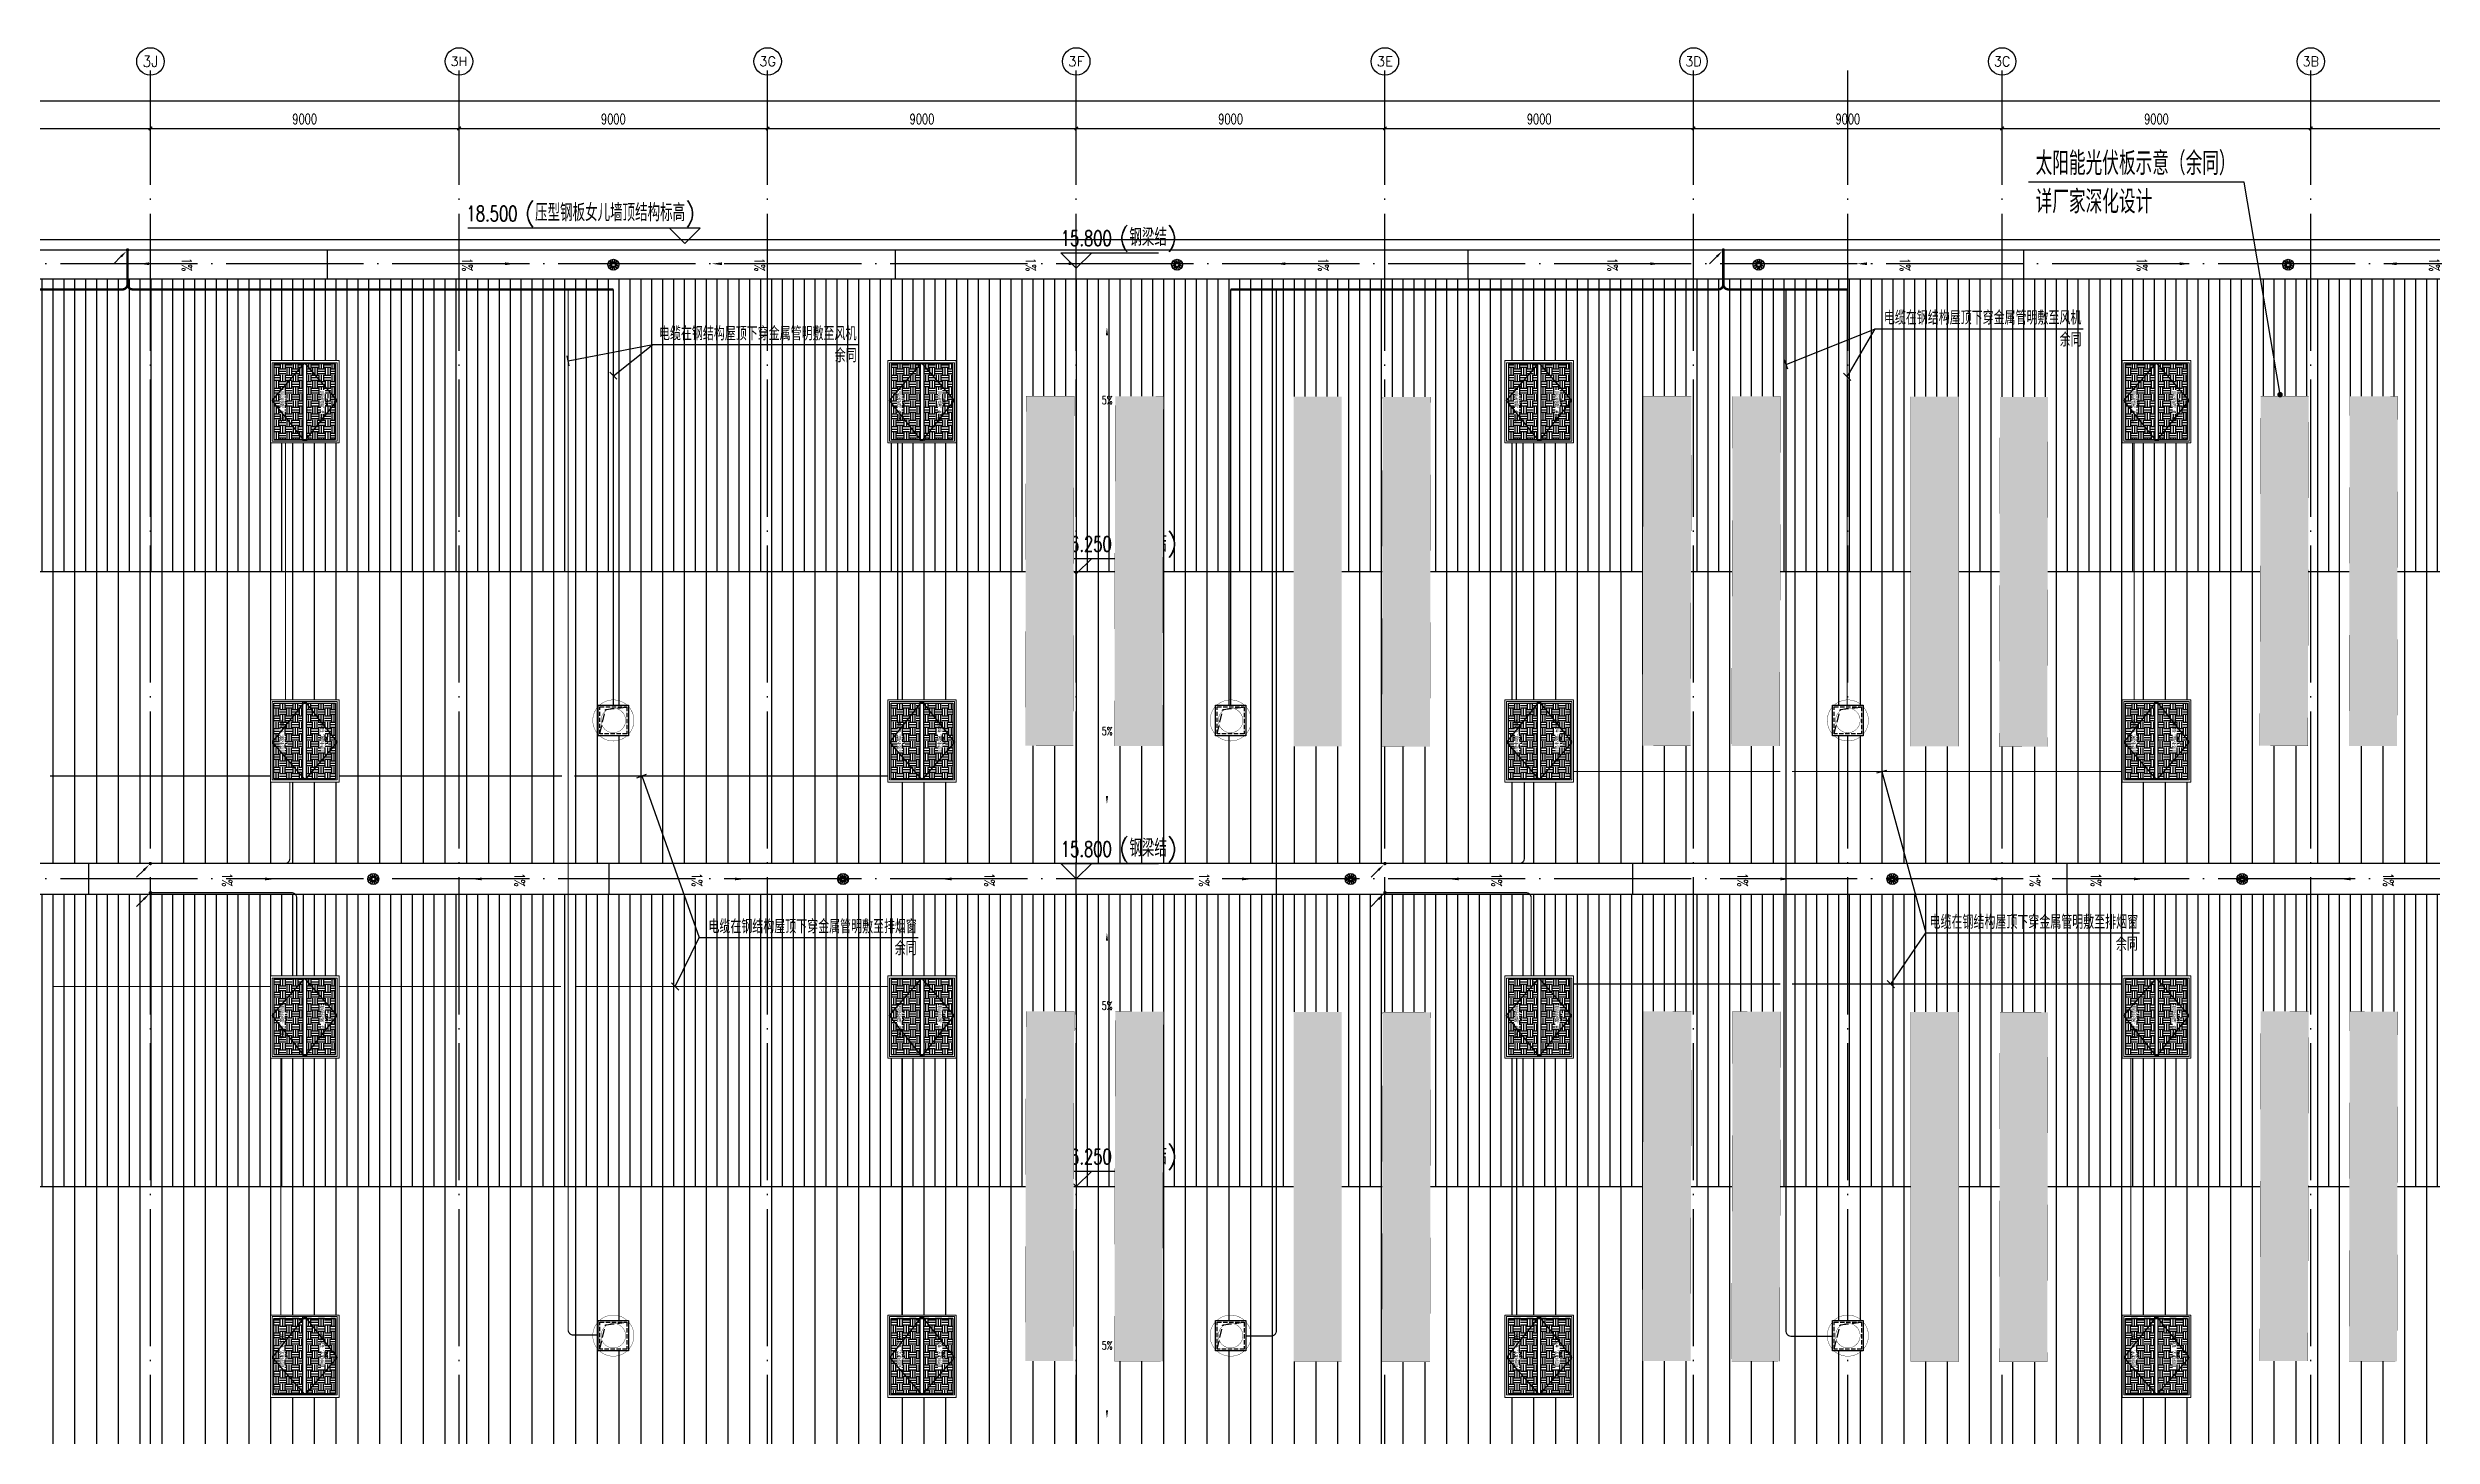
# Model space of a CAD drawing. Extents: x -1396510 to 1250330, y -1892470 to 1623980.
# Drawn here: x 1039515 to 1109053, y -1322286 to -1281770 of the extents above; entities that cross this region are included whole.
import ezdxf
from ezdxf.enums import TextEntityAlignment as Align

# ---------------------------------------------------------------- set-up
doc = ezdxf.new("R2010")
doc.units = 0
doc.header["$LTSCALE"] = 1000
doc.header["$MEASUREMENT"] = 0
for name, pattern in [('DASH', [0.35, 0.25, -0.1]), ('DOTE', [2.42, 2, -0.2, 0.02, -0.2]), ('HIDDEN', [9.525, 6.35, -3.175])]:
    doc.linetypes.add(name, pattern=pattern)
doc.layers.get('Defpoints').update_dxf_attribs({"color": 210})
for name, color, linetype in [('99平面图例外参$0$A-HATCH-2', 251, 'Continuous'), ('A-AXIS-D', 1, 'Continuous'), ('A-AXIS-DOTE', 14, 'DOTE'), ('A-AXIS-SYMB', 3, 'Continuous'), ('A-DRAIN', 142, 'Continuous'), ('A-HATCH-2', 251, 'Continuous'), ('A-LIN-V', 9, 'Continuous'), ('A-SFCE', 30, 'Continuous'), ('A-WINDOW', 140, 'Continuous'), ('AS-COLN', 6, 'Continuous'), ('AS-结构边线层', 200, 'Continuous'), ('DIM-照明', 3, 'Continuous'), ('E-电气标注', 84, 'Continuous'), ('EQUIP-动力', 3, 'Continuous'), ('LWIRE', 4, 'Continuous'), ('SPACE', 7, 'Continuous'), ('SPACE_HATCH', 8, 'Continuous'), ('WIRE-照明', 1, 'Continuous'), ('参考线', 8, 'Continuous'), ('外框', 1, 'HIDDEN'), ('文本', 4, 'Continuous'), ('暖通', 7, 'Continuous'), ('虹吸雨水斗', 6, 'Continuous')]:
    doc.layers.add(name, color=color, linetype=linetype)
doc.layers.add('A-云线2', color=3, linetype='Continuous', plot=False)
doc.layers.add('A-加建区域', color=47, linetype='Continuous', plot=False)
doc.layers.add('成型线', color=3, linetype='Continuous', lineweight=18)
doc.styles.add('_TCH_AXIS', font='COMPLEX', dxfattribs={"bigfont": 'GBCBIG'})
doc.styles.add('_TCH_DIM', font='SIMPLEX', dxfattribs={"bigfont": 'GBCBIG'})
doc.styles.add('_TCH_DIM_T3', font='SIMPLEX', dxfattribs={"width": 0.705882, "bigfont": 'GBCBIG'})
doc.styles.add('_TCH_SPACE', font='SIMPLEX', dxfattribs={"height": 5, "bigfont": 'GBCBIG'})
doc.styles.add('_TEL_ATTDEF', font='GBENOR', dxfattribs={"width": 0.8, "height": 3, "bigfont": 'GBCBIG'})
doc.styles.add('_TEL_DIM', font='SIMPLEX', dxfattribs={"width": 0.8, "height": 3.5, "bigfont": 'HZTXT'})
doc.styles.get("Standard").update_dxf_attribs({"font": 'gbenor.shx', "bigfont": 'gbcbig.shx'})
doc.dimstyles.new('_TCH_ARCH&&100', dxfattribs={"dimtxt": 297.5, "dimasz": 100, "dimexe": 100, "dimexo": 100, "dimgap": 126.25, "dimtad": 1, "dimdec": 0, "dimzin": 0, "dimdsep": 46, "dimtxsty": '_TCH_DIM_T3', "dimblk": 'ARCHTICK', "dimcen": 0.09, "dimclrt": 7, "dimazin": 2, "dimtfac": 1, "dimtdec": 0, "dimtix": 1, "dimtmove": 2, "dimatfit": 3, "dimfxl": 0, "dimtolj": 1, "dimtzin": 0, "dimarcsym": 0})
pattern_1 = [(90, (-187145.8, -620720), (-317.5, 0), [])]
pattern_2 = [(90, (-187145.8, -620720), (-635, 0), [])]
pattern_3 = [(0, (0, 0), (187.5, 187.5), [187.5, -187.5]), (0, (0, 70.31), (187.5, 187.5), [187.5, -187.5]), (0, (0, 140.62), (187.5, 187.5), [187.5, -187.5]), (90, (23.44, 164.06), (-187.5, 187.5), [187.5, -187.5]), (90, (93.75, 164.06), (-187.5, 187.5), [187.5, -187.5]), (90, (164.06, 164.06), (-187.5, 187.5), [187.5, -187.5])]

# ---------------------------------------------------------------- blocks, each defined once
blk = doc.blocks.new('$TelecSys$00000081')
for p, q in [((0.1, 0.1), (0.1, 0.1)), ((-1.15, -1.15), (-0.55, -0.55)), ((-0.1, -0.1), (-0.1, -0.1))]:
    blk.add_line(p, q)
at = {"const_width": 0.142}
blk.add_lwpolyline([(0.07, 0, 1), (-0.07, 0, 1)], format="xyb", close=True, dxfattribs=at)
blk.add_solid([(-0.62, -0.48), (-0.48, -0.62), (-0.1, -0.1)])
at = {"width": 0.8, "flags": 9}
blk.add_attdef('A', (0, 0), '', height=0.00002, rotation=180, dxfattribs=at)
blk = doc.blocks.new('$equip$00002875')
at = {"const_width": 0.0571}
blk.add_lwpolyline([(0, 0.5, -1), (0, -0.5, -1), (0, 0.5, 0.021884)], format="xyb", dxfattribs=at)
blk.add_circle((0, 0), 0.5)
for centre, radius, start, end in [((-0.07, -0.27), 0.0768, 17.2272, 184.2164), ((0.07, -0.23), 0.0769, 197.2591, 5.1179)]:
    blk.add_arc(centre, radius, start, end)
at = {"color": 7, "style": '_TEL_DIM'}
blk.add_attdef('$TEXT$', text='', height=0.4, dxfattribs=at).set_placement((0, 0.14), align=Align.MIDDLE_CENTER)
at = {"color": 7, "style": '_TEL_DIM', "flags": 1}
for tag in ['A', 'REMARK']:
    blk.add_attdef(tag, text='', height=0.00002, dxfattribs=at).set_placement((0, 0), align=Align.MIDDLE_CENTER)
blk = doc.blocks.new('423432')
at = {"layer": 'A-AXIS-SYMB', "color": 8}
for p, q in [((274177, 584820), (273727, 585270)), ((273727, 585270), (276577, 585270)), ((274177, 584820), (274627, 585270))]:
    blk.add_line(p, q, dxfattribs=at)
at = {"layer": 'A-AXIS-SYMB', "color": 7, "style": '_TCH_DIM', "width": 0.705882}
blk.add_text('15.800', height=446.2, dxfattribs=at).set_placement((273727, 585470))
at = {"layer": 'A-AXIS-SYMB', "color": 7, "style": '_TCH_DIM'}
blk.add_text('(钢梁结)', height=506.4, dxfattribs=at).set_placement((275422, 585470))
blk = doc.blocks.new('r43243')
at = {"layer": 'A-AXIS-SYMB', "color": 8}
for p, q in [((274177, 557970), (273727, 558420)), ((273727, 558420), (276577, 558420)), ((274177, 557970), (274627, 558420))]:
    blk.add_line(p, q, dxfattribs=at)
at = {"layer": 'A-AXIS-SYMB', "color": 7, "style": '_TCH_DIM'}
blk.add_text('(钢梁结)', height=506.4, dxfattribs=at).set_placement((275422, 558620))
at = {"layer": 'A-AXIS-SYMB', "color": 7, "style": '_TCH_DIM', "width": 0.705882}
blk.add_text('16.250', height=446.2, dxfattribs=at).set_placement((273727, 558620))
blk = doc.blocks.new('“奔腾”虹吸雨水斗')
at = {"layer": '虹吸雨水斗', "color": 8, "lineweight": 25}
for p, q in [((946944, 86685), (947028, 86658)), ((947028, 86641), (946944, 86614)), ((947032, 86673), (946946, 86692)), ((946946, 86607), (947032, 86625)), ((946982, 86753), (947040, 86688)), ((947040, 86611), (946982, 86546)), ((947052, 86699), (946987, 86758)), ((946987, 86541), (947052, 86600)), ((947048, 86793), (947066, 86707)), ((947066, 86592), (947048, 86506)), ((947082, 86711), (947055, 86795)), ((947055, 86504), (947082, 86587)), ((947125, 86795), (947098, 86711)), ((947098, 86587), (947125, 86504)), ((947114, 86707), (947132, 86793)), ((947132, 86506), (947114, 86592)), ((947194, 86758), (947128, 86699)), ((947128, 86600), (947194, 86541)), ((947140, 86688), (947199, 86753)), ((947199, 86546), (947140, 86611)), ((947234, 86692), (947148, 86673)), ((947148, 86625), (947234, 86607)), ((947152, 86658), (947236, 86685)), ((947236, 86614), (947152, 86641))]:
    blk.add_line(p, q, dxfattribs=at)
for radius in [150, 47.6]:
    blk.add_circle((947090, 86649), radius, dxfattribs=at)
for centre, start, end in [((947025, 86649), 291.63817, 68.36747), ((947034, 86682), 261.63817, 38.36747), ((947034, 86617), 321.63817, 98.36747), ((947057, 86706), 231.63817, 8.36747), ((947057, 86593), 351.63817, 128.36747), ((947090, 86715), 201.63817, 338.36747), ((947090, 86584), 21.63817, 158.36747), ((947123, 86706), 171.63817, 308.36747), ((947123, 86593), 51.63817, 188.36747), ((947147, 86682), 141.63817, 278.36747), ((947147, 86617), 81.63817, 218.36747), ((947155, 86649), 111.63817, 248.36747)]:
    blk.add_arc(centre, 8.82, start, end, dxfattribs=at)
blk = doc.blocks.new('434243')
at = {"layer": '文本', "xscale": 1.061320754715, "yscale": 1.061320754715, "zscale": 1.061320754715}
for p in [(-692517, 528727), (-676081, 528727), (-659121, 528727), (-643681, 528727), (-699521, 510807), (-685821, 510807), (-671021, 510807), (-655221, 510807), (-645021, 510807)]:
    blk.add_blockref('“奔腾”虹吸雨水斗', p, dxfattribs=at)
blk = doc.blocks.new('w4234233')
at = {"layer": 'A-AXIS-SYMB', "color": 8}
for points in [[(355546, 826830, 0, 0, 0), (355546, 825680, 0, 80, 0), (355546, 825980, 0, 0, 0)], [(355546, 818810, 0, 0, 0), (355546, 819960, 0, 80, 0), (355546, 819660, 0, 0, 0)]]:
    blk.add_lwpolyline(points, format="xyseb", dxfattribs=at)
at = {"layer": 'A-AXIS-SYMB', "color": 7, "style": '_TCH_DIM', "width": 0.705882}
for p in [(355376, 826935), (355376, 818407)]:
    blk.add_text('1%%%', height=297.5, dxfattribs=at).set_placement(p)
blk = doc.blocks.new('w42343eeee')
blk.add_wipeout([(367285, 568212), (365883, 568215), (365906, 578415), (367306, 578412)]).dxf.layer = '参考线'
at = {"layer": '99平面图例外参$0$A-HATCH-2'}
h = blk.add_hatch(dxfattribs=at)
h.set_pattern_fill('ANSI33', color=256, scale=75)
h.set_pattern_definition([(45, (1135667.22, 924695.12), (-168.3798, 168.3798), []), (45, (1135835.6, 924695.12), (-168.3798, 168.3798), [119.0625, -59.53125])])
h.paths.add_polyline_path([(366843, 550430), (365843, 550432)])
h.paths.add_polyline_path([(365906, 578415), (367306, 578412), (367283, 568212), (365883, 568215)])
at = {"layer": 'E-电气标注', "color": 1, "const_width": 5}
blk.add_lwpolyline([(365906, 578415), (365883, 568215), (367283, 568212), (367306, 578412)], close=True, dxfattribs=at)
blk = doc.blocks.new('44')
blk.add_wipeout([(277496, 745320), (279896, 745320), (279896, 747320), (277496, 747320)]).dxf.layer = '参考线'
at = {"layer": 'SPACE_HATCH'}
h = blk.add_hatch(dxfattribs=at)
h.set_pattern_fill('土壤', color=8, scale=50, style=0)
h.set_pattern_definition(pattern_3)
h.paths.add_polyline_path([(277596, 746370), (279796, 746370), (279796, 747220), (277596, 747220)])
h.paths.add_polyline_path([(278352, 746904), (279057, 746904), (279057, 747034), (278352, 747034)])
h.paths.add_polyline_path([(278591, 746811), (278817, 746811), (278817, 746895), (278591, 746895)])
h = blk.add_hatch(dxfattribs=at)
h.set_pattern_fill('土壤', color=8, scale=50, style=0)
h.set_pattern_definition(pattern_3)
h.paths.add_polyline_path([(277596, 746270), (279796, 746270), (279796, 745420), (277596, 745420)])
h.paths.add_polyline_path([(278352, 745724), (279057, 745724), (279057, 745854), (278352, 745854)])
h.paths.add_polyline_path([(278591, 745631), (278817, 745631), (278817, 745715), (278591, 745715)])
at = {"color": 2}
for p, q in [((277566, 746370), (279851, 746370)), ((277566, 746270), (279851, 746270))]:
    blk.add_line(p, q, dxfattribs=at)
at = {"layer": 'A-SFCE'}
blk.add_lwpolyline([(277596, 747220), (279796, 747220), (279796, 745420), (277596, 745420)], close=True, dxfattribs=at)
at = {"layer": '外框', "color": 8}
for points in [[(279851, 746320), (278658, 747270), (277566, 746320)], [(279851, 746320), (278658, 745370), (277566, 746320)]]:
    blk.add_lwpolyline(points, dxfattribs=at)
at = {"layer": '成型线'}
blk.add_line((279896, 745320), (279896, 747320), dxfattribs=at)
blk.add_lwpolyline([(279896, 745320), (277496, 745320), (277496, 747320), (279896, 747320)], dxfattribs=at)
blk.add_lwpolyline([(279851, 745370), (279851, 747270), (277566, 747270), (277566, 745370)], close=True, dxfattribs=at)
at = {"layer": 'SPACE', "color": 8, "style": '_TCH_SPACE'}
for p in [(278365, 746930), (278365, 745750)]:
    blk.add_text('自然排烟窗，有效面积', height=96.5, dxfattribs=at).set_placement(p)
at = {"layer": 'SPACE', "color": 8, "style": '_TCH_SPACE', "width": 0.705882}
for s, height, p in [('1.87m', 59.5, (278600, 746828)), ('2', 29.8, (278792, 746863)), ('1.87m', 59.5, (278600, 745648)), ('2', 29.8, (278792, 745683))]:
    blk.add_text(s, height=height, dxfattribs=at).set_placement(p)
blk = doc.blocks.new('fengji')
blk.add_wipeout([(-445, 445), (445, 445), (445, -445), (-445, -445)]).dxf.layer = '参考线'
at = {"layer": 'A-HATCH-2', "color": 8, "const_width": 10}
for points in [[(0, -600, -1), (0, 600, -1)], [(0, -600, 1), (0, 600, 1)]]:
    blk.add_lwpolyline(points, format="xyb", dxfattribs=at)
at = {"layer": 'A-HATCH-2', "color": 8, "linetype": 'DASH', "const_width": 10}
for points in [[(0, -358, -1), (0, 358, -1)], [(0, -358, 1), (0, 358, 1)]]:
    blk.add_lwpolyline(points, format="xyb", dxfattribs=at)
at = {"layer": 'AS-COLN', "ltscale": 0.5}
blk.add_lwpolyline([(-445, 445), (445, 445), (445, -445), (-445, -445)], close=True, dxfattribs=at)
at = {"layer": 'AS-COLN', "linetype": 'DASH', "ltscale": 0.5}
blk.add_lwpolyline([(-395, 395), (395, 395), (395, -395), (-395, -395)], close=True, dxfattribs=at)
at = {"layer": 'AS-结构边线层', "color": 8, "linetype": 'DASH'}
blk.add_lwpolyline([(395, 395), (225, -315), (-395, -395)], dxfattribs=at)
blk = doc.blocks.new('_ArchTick')
at = {"color": 0, "linetype": 'ByBlock', "const_width": 0.4}
blk.add_lwpolyline([(-0.5, -0.5), (0.5, 0.5)], dxfattribs=at)
blk = doc.blocks.new('*D5946')
at = {"layer": 'A-AXIS-D', "color": 0, "lineweight": -2, "transparency": 16777216}
for p, q in [((103000, 3190), (103000, 4048)), ((103000, 3948), (112000, 3948)), ((112000, 3190), (112000, 4048))]:
    blk.add_line(p, q, dxfattribs=at)
at = {"layer": 'Defpoints', "color": 0, "transparency": 16777216}
for p in [(112000, 3948), (103000, 3090), (112000, 3090)]:
    blk.add_point(p, dxfattribs=at)
at = {"layer": 'A-AXIS-D', "color": 0, "lineweight": -2, "transparency": 16777216, "xscale": 100, "yscale": 100, "zscale": 100, "rotation": 180}
blk.add_blockref('_ArchTick', (103000, 3948), dxfattribs=at)
at = {"layer": 'A-AXIS-D', "color": 0, "lineweight": -2, "transparency": 16777216, "xscale": 100, "yscale": 100, "zscale": 100}
blk.add_blockref('_ArchTick', (112000, 3948), dxfattribs=at)
at = {"layer": 'A-AXIS-D', "color": 7, "transparency": 16777216, "insert": (107500, 4223), "char_height": 297.5, "attachment_point": 5, "style": '_TCH_DIM_T3'}
blk.add_mtext('\\A1;9000', dxfattribs=at)
blk = doc.blocks.new('*D5947')
at = {"layer": 'A-AXIS-D', "color": 0, "lineweight": -2, "transparency": 16777216}
for p, q in [((112000, 3190), (112000, 4048)), ((112000, 3948), (121000, 3948)), ((121000, 3190), (121000, 4048))]:
    blk.add_line(p, q, dxfattribs=at)
at = {"layer": 'Defpoints', "color": 0, "transparency": 16777216}
for p in [(121000, 3948), (112000, 3090), (121000, 3090)]:
    blk.add_point(p, dxfattribs=at)
at = {"layer": 'A-AXIS-D', "color": 0, "lineweight": -2, "transparency": 16777216, "xscale": 100, "yscale": 100, "zscale": 100, "rotation": 180}
blk.add_blockref('_ArchTick', (112000, 3948), dxfattribs=at)
at = {"layer": 'A-AXIS-D', "color": 0, "lineweight": -2, "transparency": 16777216, "xscale": 100, "yscale": 100, "zscale": 100}
blk.add_blockref('_ArchTick', (121000, 3948), dxfattribs=at)
at = {"layer": 'A-AXIS-D', "color": 7, "transparency": 16777216, "insert": (116500, 4223), "char_height": 297.5, "attachment_point": 5, "style": '_TCH_DIM_T3'}
blk.add_mtext('\\A1;9000', dxfattribs=at)
blk = doc.blocks.new('*D5948')
at = {"layer": 'A-AXIS-D', "color": 0, "lineweight": -2, "transparency": 16777216}
for p, q in [((121000, 3190), (121000, 4048)), ((121000, 3948), (130000, 3948)), ((130000, 3190), (130000, 4048))]:
    blk.add_line(p, q, dxfattribs=at)
at = {"layer": 'Defpoints', "color": 0, "transparency": 16777216}
for p in [(130000, 3948), (121000, 3090), (130000, 3090)]:
    blk.add_point(p, dxfattribs=at)
at = {"layer": 'A-AXIS-D', "color": 0, "lineweight": -2, "transparency": 16777216, "xscale": 100, "yscale": 100, "zscale": 100, "rotation": 180}
blk.add_blockref('_ArchTick', (121000, 3948), dxfattribs=at)
at = {"layer": 'A-AXIS-D', "color": 0, "lineweight": -2, "transparency": 16777216, "xscale": 100, "yscale": 100, "zscale": 100}
blk.add_blockref('_ArchTick', (130000, 3948), dxfattribs=at)
at = {"layer": 'A-AXIS-D', "color": 7, "transparency": 16777216, "insert": (125500, 4223), "char_height": 297.5, "attachment_point": 5, "style": '_TCH_DIM_T3'}
blk.add_mtext('\\A1;9000', dxfattribs=at)
blk = doc.blocks.new('*D5949')
at = {"layer": 'A-AXIS-D', "color": 0, "lineweight": -2, "transparency": 16777216}
for p, q in [((130000, 3190), (130000, 4048)), ((130000, 3948), (139000, 3948)), ((139000, 3190), (139000, 4048))]:
    blk.add_line(p, q, dxfattribs=at)
at = {"layer": 'Defpoints', "color": 0, "transparency": 16777216}
for p in [(139000, 3948), (130000, 3090), (139000, 3090)]:
    blk.add_point(p, dxfattribs=at)
at = {"layer": 'A-AXIS-D', "color": 0, "lineweight": -2, "transparency": 16777216, "xscale": 100, "yscale": 100, "zscale": 100, "rotation": 180}
blk.add_blockref('_ArchTick', (130000, 3948), dxfattribs=at)
at = {"layer": 'A-AXIS-D', "color": 0, "lineweight": -2, "transparency": 16777216, "xscale": 100, "yscale": 100, "zscale": 100}
blk.add_blockref('_ArchTick', (139000, 3948), dxfattribs=at)
at = {"layer": 'A-AXIS-D', "color": 7, "transparency": 16777216, "insert": (134500, 4223), "char_height": 297.5, "attachment_point": 5, "style": '_TCH_DIM_T3'}
blk.add_mtext('\\A1;9000', dxfattribs=at)
blk = doc.blocks.new('*D5950')
at = {"layer": 'A-AXIS-D', "color": 0, "lineweight": -2, "transparency": 16777216}
for p, q in [((139000, 3190), (139000, 4048)), ((139000, 3948), (148000, 3948)), ((148000, 3190), (148000, 4048))]:
    blk.add_line(p, q, dxfattribs=at)
at = {"layer": 'Defpoints', "color": 0, "transparency": 16777216}
for p in [(148000, 3948), (139000, 3090), (148000, 3090)]:
    blk.add_point(p, dxfattribs=at)
at = {"layer": 'A-AXIS-D', "color": 0, "lineweight": -2, "transparency": 16777216, "xscale": 100, "yscale": 100, "zscale": 100, "rotation": 180}
blk.add_blockref('_ArchTick', (139000, 3948), dxfattribs=at)
at = {"layer": 'A-AXIS-D', "color": 0, "lineweight": -2, "transparency": 16777216, "xscale": 100, "yscale": 100, "zscale": 100}
blk.add_blockref('_ArchTick', (148000, 3948), dxfattribs=at)
at = {"layer": 'A-AXIS-D', "color": 7, "transparency": 16777216, "insert": (143500, 4223), "char_height": 297.5, "attachment_point": 5, "style": '_TCH_DIM_T3'}
blk.add_mtext('\\A1;9000', dxfattribs=at)
blk = doc.blocks.new('*D5951')
at = {"layer": 'A-AXIS-D', "color": 0, "lineweight": -2, "transparency": 16777216}
for p, q in [((148000, 3190), (148000, 4048)), ((148000, 3948), (157000, 3948)), ((157000, 3190), (157000, 4048))]:
    blk.add_line(p, q, dxfattribs=at)
at = {"layer": 'Defpoints', "color": 0, "transparency": 16777216}
for p in [(157000, 3948), (148000, 3090), (157000, 3090)]:
    blk.add_point(p, dxfattribs=at)
at = {"layer": 'A-AXIS-D', "color": 0, "lineweight": -2, "transparency": 16777216, "xscale": 100, "yscale": 100, "zscale": 100, "rotation": 180}
blk.add_blockref('_ArchTick', (148000, 3948), dxfattribs=at)
at = {"layer": 'A-AXIS-D', "color": 0, "lineweight": -2, "transparency": 16777216, "xscale": 100, "yscale": 100, "zscale": 100}
blk.add_blockref('_ArchTick', (157000, 3948), dxfattribs=at)
at = {"layer": 'A-AXIS-D', "color": 7, "transparency": 16777216, "insert": (152500, 4223), "char_height": 297.5, "attachment_point": 5, "style": '_TCH_DIM_T3'}
blk.add_mtext('\\A1;9000', dxfattribs=at)
blk = doc.blocks.new('*D5952')
at = {"layer": 'A-AXIS-D', "color": 0, "lineweight": -2, "transparency": 16777216}
for p, q in [((157000, 3190), (157000, 4048)), ((157000, 3948), (166000, 3948)), ((166000, 3190), (166000, 4048))]:
    blk.add_line(p, q, dxfattribs=at)
at = {"layer": 'Defpoints', "color": 0, "transparency": 16777216}
for p in [(166000, 3948), (157000, 3090), (166000, 3090)]:
    blk.add_point(p, dxfattribs=at)
at = {"layer": 'A-AXIS-D', "color": 0, "lineweight": -2, "transparency": 16777216, "xscale": 100, "yscale": 100, "zscale": 100, "rotation": 180}
blk.add_blockref('_ArchTick', (157000, 3948), dxfattribs=at)
at = {"layer": 'A-AXIS-D', "color": 0, "lineweight": -2, "transparency": 16777216, "xscale": 100, "yscale": 100, "zscale": 100}
blk.add_blockref('_ArchTick', (166000, 3948), dxfattribs=at)
at = {"layer": 'A-AXIS-D', "color": 7, "transparency": 16777216, "insert": (161500, 4223), "char_height": 297.5, "attachment_point": 5, "style": '_TCH_DIM_T3'}
blk.add_mtext('\\A1;9000', dxfattribs=at)
blk = doc.blocks.new('*D5953')
at = {"layer": 'A-AXIS-D', "color": 0, "lineweight": -2, "transparency": 16777216}
for p, q in [((166000, 3190), (166000, 4048)), ((166000, 3948), (175000, 3948)), ((175000, 3190), (175000, 4048))]:
    blk.add_line(p, q, dxfattribs=at)
at = {"layer": 'Defpoints', "color": 0, "transparency": 16777216}
for p in [(175000, 3948), (166000, 3090), (175000, 3090)]:
    blk.add_point(p, dxfattribs=at)
at = {"layer": 'A-AXIS-D', "color": 0, "lineweight": -2, "transparency": 16777216, "xscale": 100, "yscale": 100, "zscale": 100, "rotation": 180}
blk.add_blockref('_ArchTick', (166000, 3948), dxfattribs=at)
at = {"layer": 'A-AXIS-D', "color": 0, "lineweight": -2, "transparency": 16777216, "xscale": 100, "yscale": 100, "zscale": 100}
blk.add_blockref('_ArchTick', (175000, 3948), dxfattribs=at)
at = {"layer": 'A-AXIS-D', "color": 7, "transparency": 16777216, "insert": (170500, 4223), "char_height": 297.5, "attachment_point": 5, "style": '_TCH_DIM_T3'}
blk.add_mtext('\\A1;9000', dxfattribs=at)
blk = doc.blocks.new('*D5954')
at = {"layer": 'A-AXIS-D', "color": 0, "lineweight": -2, "transparency": 16777216}
for p, q in [((175000, 3190), (175000, 4048)), ((175000, 3948), (184000, 3948)), ((184000, 3190), (184000, 4048))]:
    blk.add_line(p, q, dxfattribs=at)
at = {"layer": 'Defpoints', "color": 0, "transparency": 16777216}
for p in [(184000, 3948), (175000, 3090), (184000, 3090)]:
    blk.add_point(p, dxfattribs=at)
at = {"layer": 'A-AXIS-D', "color": 0, "lineweight": -2, "transparency": 16777216, "xscale": 100, "yscale": 100, "zscale": 100, "rotation": 180}
blk.add_blockref('_ArchTick', (175000, 3948), dxfattribs=at)
at = {"layer": 'A-AXIS-D', "color": 0, "lineweight": -2, "transparency": 16777216, "xscale": 100, "yscale": 100, "zscale": 100}
blk.add_blockref('_ArchTick', (184000, 3948), dxfattribs=at)
at = {"layer": 'A-AXIS-D', "color": 7, "transparency": 16777216, "insert": (179500, 4223), "char_height": 297.5, "attachment_point": 5, "style": '_TCH_DIM_T3'}
blk.add_mtext('\\A1;9000', dxfattribs=at)
blk = doc.blocks.new('*D5956')
at = {"layer": 'A-AXIS-D', "color": 0, "lineweight": -2, "transparency": 16777216}
for p, q in [((-900, 3290), (-900, 4848)), ((-900, 4748), (184800, 4748)), ((184800, 3290), (184800, 4848))]:
    blk.add_line(p, q, dxfattribs=at)
at = {"layer": 'Defpoints', "color": 0, "transparency": 16777216}
for p in [(184800, 4748), (-900, 3190), (184800, 3190)]:
    blk.add_point(p, dxfattribs=at)
at = {"layer": 'A-AXIS-D', "color": 0, "lineweight": -2, "transparency": 16777216, "xscale": 100, "yscale": 100, "zscale": 100, "rotation": 180}
blk.add_blockref('_ArchTick', (-900, 4748), dxfattribs=at)
at = {"layer": 'A-AXIS-D', "color": 0, "lineweight": -2, "transparency": 16777216, "xscale": 100, "yscale": 100, "zscale": 100}
blk.add_blockref('_ArchTick', (184800, 4748), dxfattribs=at)
at = {"layer": 'A-AXIS-D', "color": 7, "transparency": 16777216, "insert": (91950, 5023), "char_height": 297.5, "attachment_point": 5, "style": '_TCH_DIM_T3'}
blk.add_mtext('\\A1;185700', dxfattribs=at)
blk = doc.blocks.new('世赫3#厂房屋顶0821')
at = {"layer": 'A-HATCH-2'}
h = blk.add_hatch(dxfattribs=at)
h.set_pattern_fill('ANSI31', color=256, scale=200, angle=45)
h.set_pattern_definition(pattern_1)
h.paths.add_polyline_path([(46734.2, -8975), (179269.9, -8975), (184500, -8975), (184500, -450), (17311.1, -450), (14639.3, -8684.6), (14545, -8975)])
h = blk.add_hatch(dxfattribs=at)
h.set_pattern_fill('ANSI31', color=256, scale=400, angle=45)
h.set_pattern_definition(pattern_2)
h.paths.add_polyline_path([(46734.2, -8975), (179269.9, -8975), (184500, -8975), (184500, -17500), (11779, -17500), (14545, -8975), (34104.2, -8975)])
h = blk.add_hatch(dxfattribs=at)
h.set_pattern_fill('ANSI31', color=256, scale=200, angle=45)
h.set_pattern_definition(pattern_1)
h.paths.add_polyline_path([(46734.2, -26925), (179269.9, -26925), (184500, -26925), (184500, -18400), (11487, -18400), (8732.4, -26889.6), (13809.1, -26925)])
h = blk.add_hatch(dxfattribs=at)
h.set_pattern_fill('ANSI31', color=256, scale=400, angle=45)
h.set_pattern_definition(pattern_2)
h.paths.add_polyline_path([(46734.2, -26925), (179269.9, -26925), (184500, -26925), (184500, -35450), (5954.9, -35450), (8720.9, -26925), (34104.2, -26925)])
at = {"layer": 'A-AXIS-D'}
for centre in [(112000, 5904), (121000, 5904), (130000, 5904), (139000, 5904), (148000, 5904), (157000, 5904), (166000, 5904), (175000, 5904)]:
    blk.add_circle(centre, 400, dxfattribs=at)
at = {"layer": 'A-AXIS-DOTE', "color": 8, "ltscale": 2}
for p, q in [((112000, -79980), (112000, 5640)), ((121000, -79980), (121000, 5640)), ((130000, -79980), (130000, 5640)), ((139000, -79980), (139000, 5640)), ((148000, -79980), (148000, 5640)), ((157000, -79980), (157000, 5640)), ((161500, -79980), (161500, 5640)), ((166000, -79980), (166000, 5640)), ((175000, -79980), (175000, 5640)), ((190814.2, 0), (-5155.8, 0)), ((190814.2, -17950), (-5155.8, -17950))]:
    blk.add_line(p, q, dxfattribs=at)
at = {"layer": 'A-AXIS-SYMB', "color": 8}
for p, q in [((173054.2, 2380), (166764.2, 2380)), ((128034.2, 1040), (121254.2, 1040)), ((127584.2, 590), (127134.2, 1040)), ((127584.2, 590), (128034.2, 1040))]:
    blk.add_line(p, q, dxfattribs=at)
at = {"layer": 'A-DRAIN'}
for p, q in [((117152, 395), (117152, -454.9)), ((133722, 400), (133722, -450)), ((150420, 400), (150420, -450)), ((166620, 400), (166620, -450)), ((110200, -18400), (110200, -17500)), ((125380, -18400), (125380, -17500)), ((139000, -18400), (139000, -17500)), ((139000, -18400), (139000, -17500)), ((155230, -18400), (155230, -17500)), ((167900, -18400), (167900, -17500))]:
    blk.add_line(p, q, dxfattribs=at)
at = {"layer": 'A-LIN-V'}
for points in [[(184500, -450), (17311.1, -450), (11779, -17500)], [(184500, -17500), (11779, -17500)], [(184500, -18400), (11487, -18400)]]:
    blk.add_lwpolyline(points, dxfattribs=at)
at = {"layer": 'A-SFCE'}
for points in [[(184800, -72500), (184800, 699.9), (16632.9, 700), (-900, -53336.7), (-900, -54350), (-300, -54350)], [(-600, -56150), (-600, -72200.1), (184500, -72200.1), (184500, 399.9), (16851, 400), (-600, -53384.2), (-600, -54050), (-300, -54050)], [(13809.1, -8975), (184500, -8975)], [(7976.9, -26925), (184500, -26925)]]:
    blk.add_lwpolyline(points, dxfattribs=at)
at = {"layer": 'A-WINDOW', "color": 8}
for name, p in [('423432', (-135177.4, -584950)), ('r43243', (-135177.4, -567020)), ('423432', (-135177.4, -602770)), ('r43243', (-135177.4, -584895))]:
    blk.add_blockref(name, p, dxfattribs=at)
at = {"layer": 'A-加建区域', "color": 8, "rotation": 270}
for p in [(-714020, 355545.8), (-697316, 355545.8), (-680880, 355545.8), (-663920, 355545.8), (-648480, 355545.8), (-704315.8, 337595.8), (-690615.8, 337595.8), (-675825.8, 337595.8), (-660125.8, 337595.8), (-649820, 337595.8)]:
    blk.add_blockref('w4234233', p, dxfattribs=at)
at = {"layer": '虹吸雨水斗'}
blk.add_blockref('434243', (-187145.8, -620720), dxfattribs=at)
at = {"layer": 'A-AXIS-D', "color": 7, "style": '_TCH_AXIS'}
for s, height, p, p2 in [('3J', 321.14, (111770.6, 5743.4), (112229.4, 5743.4)), ('3H', 265.5, (120753.5, 5771.2), (121246.5, 5771.2)), ('3G', 276.42, (129756.5, 5765.8), (130243.5, 5765.8)), ('3F', 288.12, (138759.9, 5759.9), (139240.1, 5759.9)), ('3E', 288.12, (147759.9, 5759.9), (148240.1, 5759.9)), ('3D', 282.17, (156758.1, 5762.9), (157241.9, 5762.9)), ('3C', 294.28, (165761.8, 5756.8), (166238.2, 5756.8)), ('3B', 282.17, (174758.1, 5762.9), (175241.9, 5762.9))]:
    blk.add_text(s, height=height, dxfattribs=at).set_placement(p, p2, align=Align.FIT)
at = {"layer": 'A-AXIS-SYMB', "color": 7, "style": '_TCH_DIM'}
for s, height, p in [('太阳能光伏板示意（余同）', 675.177, (166974.2, 2590)), ('详厂家深化设计', 675.18, (166974.2, 1470)), ('(压型钢板女儿墙顶结构标高)', 506.383, (122914.2, 1240))]:
    blk.add_text(s, height=height, dxfattribs=at).set_placement(p)
at = {"layer": 'A-AXIS-SYMB', "color": 7, "style": '_TCH_DIM', "width": 0.705882}
blk.add_text('18.500', height=446.25, dxfattribs=at).set_placement((121219.2, 1240))
at = {"layer": 'A-AXIS-D'}
for base, p1, p2, picture, middle in [((184800, 4747.8), (-900, 3189.8), (184800, 3189.8), '*D5956', (91950, 5022.8)), ((112000, 3947.8), (103000, 3089.8), (112000, 3089.8), '*D5946', (107500, 4222.8)), ((121000, 3947.8), (112000, 3089.8), (121000, 3089.8), '*D5947', (116500, 4222.8)), ((130000, 3947.8), (121000, 3089.8), (130000, 3089.8), '*D5948', (125500, 4222.8)), ((139000, 3947.8), (130000, 3089.8), (139000, 3089.8), '*D5949', (134500, 4222.8)), ((148000, 3947.8), (139000, 3089.8), (148000, 3089.8), '*D5950', (143500, 4222.8)), ((157000, 3947.8), (148000, 3089.8), (157000, 3089.8), '*D5951', (152500, 4222.8)), ((166000, 3947.8), (157000, 3089.8), (166000, 3089.8), '*D5952', (161500, 4222.8)), ((175000, 3947.8), (166000, 3089.8), (175000, 3089.8), '*D5953', (170500, 4222.8)), ((184000, 3947.8), (175000, 3089.8), (184000, 3089.8), '*D5954', (179500, 4222.8))]:
    dim = blk.add_linear_dim(base=base, p1=p1, p2=p2, angle=0, dimstyle='_TCH_ARCH&&100', dxfattribs=at)
    dim.commit()
    dim.dimension.update_dxf_attribs({"geometry": picture, "text_midpoint": middle, "dimtype": 161})
at = {"layer": 'A-LIN-V', "xscale": -1, "rotation": 90}
for p in [(862820.1, 274670.8), (880820.1, 274670.8), (898820.1, 274670.8), (916820.1, 274670.8), (862820.1, 256720.8), (880820.1, 256720.8), (898820.1, 256720.8), (916820.1, 256720.8)]:
    blk.add_blockref('44', p, dxfattribs=at)
at = {"layer": 'A-LIN-V', "rotation": 90}
for p in [(862820.1, -292620.9), (880820.1, -292620.9), (898820.1, -292620.9), (916820.1, -292620.9), (862820.1, -310570.9), (880820.1, -310570.9), (898820.1, -310570.9), (916820.1, -310570.9)]:
    blk.add_blockref('44', p, dxfattribs=at)
at = {"layer": 'A-SFCE'}
for p in [(-228368.9, -600227.7), (-225769, -600233.6), (-217969, -600251.4), (-210368.9, -600227.7), (-207769, -600233.6), (-199969, -600251.4), (-192368.9, -600227.7), (-189769, -600233.6)]:
    blk.add_blockref('w42343eeee', p, dxfattribs=at)
at = {"layer": 'A-SFCE', "rotation": 0.1299683941899633}
for p in [(-219256, -601074), (-201256, -601074)]:
    blk.add_blockref('w42343eeee', p, dxfattribs=at)
at = {"layer": '暖通', "rotation": 180}
for p in [(125500, -13325.1), (143500, -13325.1), (161500, -13325.1), (125500, -31275.1), (143500, -31275.1), (161500, -31275.1)]:
    blk.add_blockref('fengji', p, dxfattribs=at)
at = {"layer": 'A-SFCE'}
for p in [(-228368.9, -582277.7), (-225769, -582283.6), (-217969, -582301.4), (-210368.9, -582277.7), (-207769, -582283.6), (-199969, -582301.4), (-192368.9, -582277.7), (-189769, -582283.6)]:
    blk.add_blockref('w42343eeee', p, dxfattribs=at)
at = {"layer": 'A-SFCE', "rotation": 0.1299683941899633}
for p in [(-219256, -583124), (-201256, -583124)]:
    blk.add_blockref('w42343eeee', p, dxfattribs=at)
at = {"layer": 'A-AXIS-SYMB', "color": 8}
blk.add_line((174103.9, -3819.9), (173054.2, 2380), dxfattribs=at)
for points in [[(139894.2, -3780, 0, 0, 0), (139894.2, -1850, 0, 64, 0), (139894.2, -2090, 0, 0, 0)], [(139894.2, -13840, 0, 0, 0), (139894.2, -15770, 0, 64, 0), (139894.2, -15530, 0, 0, 0)], [(139894.2, -21445, 0, 0, 0), (139894.2, -19515, 0, 64, 0), (139894.2, -19755, 0, 0, 0)], [(139894.2, -31765, 0, 0, 0), (139894.2, -33695, 0, 64, 0), (139894.2, -33455, 0, 0, 0)]]:
    blk.add_lwpolyline(points, format="xyseb", dxfattribs=at)
at = {"layer": 'A-AXIS-SYMB', "color": 8, "const_width": 80}
blk.add_lwpolyline([(174110.6, -3859.3, 1), (174097.2, -3780.4, 1)], format="xyb", close=True, dxfattribs=at)
at = {"layer": 'A-AXIS-SYMB', "color": 7, "style": '_TCH_DIM', "width": 0.705882}
for p in [(139742.2, -4102), (139742.2, -13756), (139742.2, -21767), (139742.2, -31681)]:
    blk.add_text('5%', height=238, dxfattribs=at).set_placement(p)

msp = doc.modelspace()

# ---------------------------------------------------------------- linework, layer by layer
at = {"layer": 'WIRE-照明', "linetype": 'Continuous'}
for points, const_width in [([(1041844.2, -1288673), (1041844.2, -1287674)], 70), ([(1088379.1, -1288673), (1088379.1, -1287674)], 70), ([(1020010, -1288823), (1041694.2, -1288823)], 70), ([(1056010, -1288823), (1041994.2, -1288823)], 70), ([(1054693.1, -1319181), (1054693.1, -1288823)], 35), ([(1056010, -1301245), (1056010, -1288823)], 35), ([(1074010, -1288823), (1088229.1, -1288823)], 70), ([(1074010, -1301209.1), (1074010, -1288823)], 35), ([(1075344, -1319210), (1075344, -1288823)], 35), ([(1091990, -1288823), (1088529.1, -1288823)], 70), ([(1090207.1, -1319216), (1090207.1, -1288823)], 35), ([(1091990, -1301235), (1091990, -1288819.8)], 35), ([(1046450, -1300799), (1046450, -1293299)], 35), ([(1064300, -1300799), (1064300, -1293299)], 35), ([(1082340, -1300799), (1082340, -1293299)], 35), ([(1046010.1, -1303020), (1039578.5, -1303020)], 35), ([(1064010.1, -1303020), (1054870, -1303020)], 35), ([(1082575.8, -1305424), (1082575.8, -1303199)], 35), ([(1082425.8, -1305574), (1078510, -1305574)], 35), ([(1082625.8, -1306424), (1078510, -1306424)], 35), ([(1082775.8, -1308849), (1082775.8, -1306574)], 35), ([(1039658.6, -1309160), (1046010.1, -1309160)], 35), ([(1048010.1, -1309160), (1054481.3, -1309160)], 35), ([(1054910, -1309160), (1064010.1, -1309160)], 35), ([(1084010.1, -1309090), (1090045.1, -1309090)], 35), ([(1082350, -1318749), (1082350, -1311249)], 35), ([(1100260, -1318749), (1100260, -1311249)], 35), ([(1054843.1, -1319331), (1055835, -1319331)], 35), ([(1074185, -1319360), (1075194, -1319360)], 35), ([(1090357.1, -1319366), (1091815, -1319366)], 35)]:
    msp.add_lwpolyline(points, dxfattribs=dict(at, const_width=const_width))
for points, const_width in [([(1041694.2, -1288823, 0.4142136), (1041844.2, -1288673)], 70), ([(1041994.2, -1288823, -0.4142136), (1041844.2, -1288673)], 70), ([(1088229.1, -1288823, 0.4142136), (1088379.1, -1288673)], 70), ([(1088529.1, -1288823, -0.4142136), (1088379.1, -1288673)], 70), ([(1082575.8, -1305424, -0.4142136), (1082425.8, -1305574)], 35), ([(1082625.8, -1306424, -0.4142136), (1082775.8, -1306574)], 35), ([(1054693.1, -1319181, 0.4142136), (1054843.1, -1319331)], 35), ([(1075194, -1319360, 0.4142136), (1075344, -1319210)], 35), ([(1090207.1, -1319216, 0.4142136), (1090357.1, -1319366)], 35)]:
    msp.add_lwpolyline(points, format="xyb", dxfattribs=dict(at, const_width=const_width))

# ---------------------------------------------------------------- block references
at = {"layer": 'EQUIP-动力'}
ref = msp.add_blockref('$equip$00002875', (1056010, -1301420), dxfattribs=dict(at, xscale=350, yscale=350, zscale=350))
ref.add_attrib('$TEXT$', 'M', dxfattribs={"layer": '0', "color": 7, "height": 140, "style": '_TEL_ATTDEF'}).set_placement((1056010.4, -1301371.9), align=Align.MIDDLE_CENTER)
ref = msp.add_blockref('$equip$00002875', (1074010, -1301384.1), dxfattribs=dict(at, xscale=350, yscale=350, zscale=350))
ref.add_attrib('$TEXT$', 'M', dxfattribs={"layer": '0', "color": 7, "height": 140, "style": '_TEL_ATTDEF'}).set_placement((1074010.4, -1301336), align=Align.MIDDLE_CENTER)
ref = msp.add_blockref('$equip$00002875', (1091990, -1301410), dxfattribs=dict(at, xscale=350, yscale=350, zscale=350))
ref.add_attrib('$TEXT$', 'M', dxfattribs={"layer": '0', "color": 7, "height": 140, "style": '_TEL_ATTDEF'}).set_placement((1091990.4, -1301361.9), align=Align.MIDDLE_CENTER)
ref = msp.add_blockref('$equip$00002875', (1056010, -1319331), dxfattribs=dict(at, xscale=350, yscale=350, zscale=350))
ref.add_attrib('$TEXT$', 'M', dxfattribs={"layer": '0', "color": 7, "height": 140, "style": '_TEL_ATTDEF'}).set_placement((1056010.4, -1319283), align=Align.MIDDLE_CENTER)
ref = msp.add_blockref('$equip$00002875', (1074010, -1319360), dxfattribs=dict(at, xscale=350, yscale=350, zscale=350))
ref.add_attrib('$TEXT$', 'M', dxfattribs={"layer": '0', "color": 7, "height": 140, "style": '_TEL_ATTDEF'}).set_placement((1074010.4, -1319311.9), align=Align.MIDDLE_CENTER)
ref = msp.add_blockref('$equip$00002875', (1091990, -1319366), dxfattribs=dict(at, xscale=350, yscale=350, zscale=350))
ref.add_attrib('$TEXT$', 'M', dxfattribs={"layer": '0', "color": 7, "height": 140, "style": '_TEL_ATTDEF'}).set_placement((1091990.4, -1319318), align=Align.MIDDLE_CENTER)
at = {"layer": 'LWIRE', "xscale": 350, "yscale": 350, "zscale": 350}
for p in [(1041844.2, -1287674), (1088379.1, -1287674), (1042510, -1305574), (1078510, -1305574), (1042510, -1306424), (1078510, -1306424)]:
    msp.add_blockref('$TelecSys$00000081', p, dxfattribs=at)

# ---------------------------------------------------------------- next in the draw order: block references
at = {"layer": 'A-云线2'}
msp.add_blockref('世赫3#厂房屋顶0821', (930510, -1288074), dxfattribs=at)

# ---------------------------------------------------------------- next in the draw order: linework, layer by layer
at = {"layer": 'DIM-照明'}
for p, q in [((1054693.1, -1290910), (1057160, -1290430)), ((1056010, -1291340), (1057160, -1290430)), ((1057160, -1290430), (1063150, -1290430)), ((1090207.1, -1291010), (1092810, -1289970)), ((1091990, -1291370), (1092810, -1289970)), ((1092810, -1289970), (1098870, -1289970)), ((1054721.7, -1291057.2), (1054664.4, -1290762.8)), ((1056116.1, -1291446.1), (1055903.9, -1291233.9)), ((1090262.7, -1291149.3), (1090151.4, -1290870.7)), ((1092096.1, -1291476.1), (1091883.9, -1291263.9)), ((1056698.6, -1303070.1), (1056981.4, -1302969.9)), ((1056840, -1303020), (1058510, -1307730)), ((1092855.3, -1302929.3), (1093144.7, -1302850.7)), ((1093000, -1302890), (1094280, -1307600)), ((1057810, -1309160), (1058510, -1307730)), ((1058510, -1307730), (1064900, -1307730)), ((1093260, -1309090), (1094280, -1307600)), ((1094280, -1307600), (1100510, -1307600)), ((1057916.1, -1309266.1), (1057703.9, -1309053.9)), ((1093366.1, -1309196.1), (1093153.9, -1308983.9))]:
    msp.add_line(p, q, dxfattribs=at)
at = {"layer": 'WIRE-照明', "linetype": 'Continuous', "const_width": 35}
for points in [[(1100360, -1300799), (1100360, -1293299)], [(1054511.1, -1303020), (1048010.1, -1303020)], [(1084010.1, -1302890), (1090045.1, -1302890)], [(1090380, -1302890), (1100010.1, -1302890)], [(1046575.8, -1305424), (1046575.8, -1303199)], [(1046425.8, -1305574), (1042510, -1305574)], [(1046625.8, -1306424), (1042510, -1306424)], [(1046775.8, -1308849), (1046775.8, -1306574)], [(1090380, -1309090), (1100010.1, -1309090)], [(1046314.1, -1318749), (1046314.1, -1311249)], [(1064424.1, -1318749), (1064424.1, -1311249)]]:
    msp.add_lwpolyline(points, dxfattribs=at)
for points in [[(1046575.8, -1305424, -0.4142136), (1046425.8, -1305574)], [(1046625.8, -1306424, -0.4142136), (1046775.8, -1306574)]]:
    msp.add_lwpolyline(points, format="xyb", dxfattribs=at)

# ---------------------------------------------------------------- next in the draw order: texts
at = {"layer": 'DIM-照明', "color": 7, "style": '_TEL_DIM', "width": 0.8}
for s, p in [('电缆在钢结构屋顶下穿金属管明敷至风机', (1057340.6, -1290310)), ('电缆在钢结构屋顶下穿金属管明敷至风机', (1093060.6, -1289850)), ('余同', (1062465.6, -1290950)), ('余同', (1098185.6, -1290490)), ('电缆在钢结构屋顶下穿金属管明敷至排烟窗', (1058783.1, -1307610)), ('电缆在钢结构屋顶下穿金属管明敷至排烟窗', (1094393.1, -1307480)), ('余同', (1064215.6, -1308250)), ('余同', (1099825.6, -1308120))]:
    msp.add_text(s, height=400, dxfattribs=at).set_placement(p)

doc.saveas('drawing.dxf')
